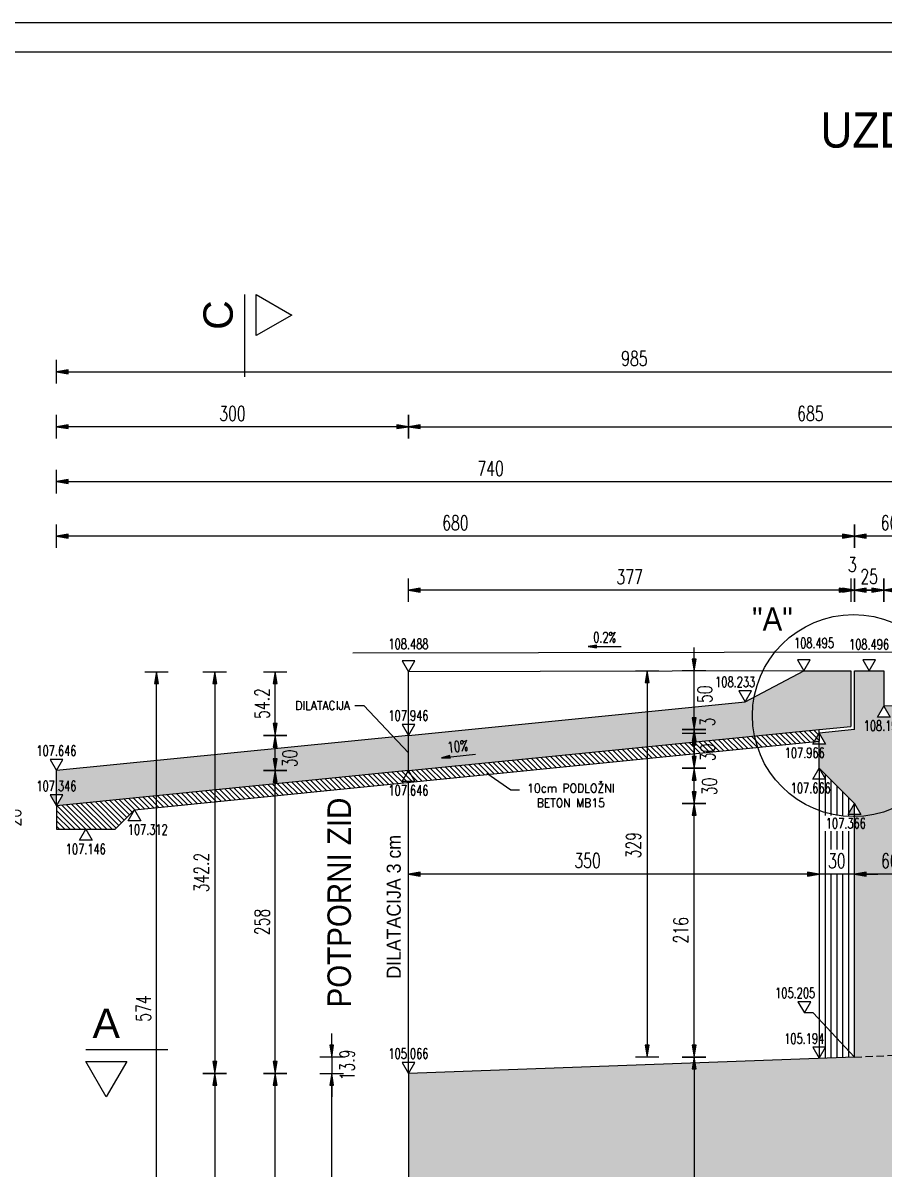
# Model space of a CAD drawing. Extents: x 4294 to 9958, y 64482 to 68154.
# Drawn here: x 6494 to 7228, y 67177 to 68154 of the extents above; entities that cross this region are included whole.
import ezdxf
from ezdxf.enums import TextEntityAlignment as Align

# ---------------------------------------------------------------- set-up
doc = ezdxf.new("R2010")
doc.units = 0
doc.header["$LTSCALE"] = 50
doc.header["$PDMODE"] = 34
doc.header["$PDSIZE"] = 5
doc.linetypes.add('HIDDEN', pattern=[9.525, 6.35, -3.175])
doc.linetypes.add('HIDDEN2', pattern=[0.1875, 0.125, -0.0625])
doc.layers.get('DEFPOINTS').update_dxf_attribs({"linetype": 'CONTINUOUS'})
for name, color, linetype in [('BETON', 7, 'CONTINUOUS'), ('BETON tan', 40, 'CONTINUOUS'), ('BETON TANKO', 40, 'CONTINUOUS'), ('KOTE', 4, 'CONTINUOUS'), ('NEVIDLJIVO', 9, 'HIDDEN2'), ('POM', 9, 'CONTINUOUS'), ('TANKO', 8, 'CONTINUOUS'), ('TEKST', 7, 'CONTINUOUS')]:
    doc.layers.add(name, color=color, linetype=linetype)
doc.styles.add('KOTE', font='romans.shx', dxfattribs={"width": 0.7})
doc.styles.add('NASLOV', font='ARIAL.TTF')
doc.styles.get("Standard").update_dxf_attribs({"font": 'romans.shx', "width": 0.9})
doc.dimstyles.new('M50', dxfattribs={"dimscale": 100, "dimtxt": 0.125, "dimasz": 0.1, "dimexe": 0.4, "dimexo": 2, "dimgap": 0.05, "dimtad": 1, "dimdec": 1, "dimrnd": 0.01, "dimdsep": 46, "dimtxsty": 'KOTE', "dimblk1": 'S', "dimblk2": 'S', "dimsah": 1, "dimcen": 0.4, "dimdle": 0.4, "dimse1": 1, "dimse2": 1, "dimclrd": 8, "dimclre": 251, "dimclrt": 4, "dimadec": 0, "dimazin": 0, "dimtfac": 1, "dimtdec": 1, "dimtmove": 2, "dimatfit": 3, "dimldrblk": 'S', "dimfxl": 0, "dimtvp": 1, "dimtolj": 1, "dimtzin": 4, "dimarcsym": 0})

# ---------------------------------------------------------------- blocks, each defined once
blk = doc.blocks.new('S')
at = {"layer": 'KOTE', "color": 9}
blk.add_line((0, 1), (0, -1), dxfattribs=at)
blk.add_lwpolyline([(-1, 0.167), (-1, -0.167), (0, 0)], close=True, dxfattribs=at)
at = {"layer": 'KOTE', "color": 9, "linetype": 'ByBlock'}
blk.add_solid([(-1, 0.167), (-1, -0.167), (0, 0)], dxfattribs=at)
blk = doc.blocks.new('*D427')
at = {"layer": 'DEFPOINTS', "color": 0}
for p in [(7227.55, 67670.53), (7227.55, 67601.83), (7262.55, 67571.9)]:
    blk.add_point(p, dxfattribs=at)
at = {"layer": 'POM', "color": 8, "lineweight": -2}
for p, q in [((7217.55, 67670.53), (7207.55, 67670.53)), ((7262.55, 67670.53), (7227.55, 67670.53)), ((7272.55, 67670.53), (7282.55, 67670.53))]:
    blk.add_line(p, q, dxfattribs=at)
at = {"layer": 'POM', "color": 8, "lineweight": -2, "xscale": 10, "yscale": 10, "zscale": 10}
blk.add_blockref('S', (7227.55, 67670.53), dxfattribs=at)
at = {"layer": 'POM', "color": 8, "lineweight": -2, "xscale": 10, "yscale": 10, "zscale": 10, "rotation": 180}
blk.add_blockref('S', (7262.55, 67670.53), dxfattribs=at)
at = {"layer": 'POM', "color": 4, "insert": (7248.38, 67681.52), "char_height": 12.5, "attachment_point": 5, "style": 'KOTE'}
blk.add_mtext('\\A1;35', dxfattribs=at)
blk = doc.blocks.new('*D428')
at = {"layer": 'DEFPOINTS', "color": 0}
for p in [(7202.55, 67670.53), (7202.55, 67601.78), (7227.55, 67601.83)]:
    blk.add_point(p, dxfattribs=at)
at = {"layer": 'POM', "color": 8, "lineweight": -2}
for p, q in [((7192.55, 67670.53), (7182.55, 67670.53)), ((7227.55, 67670.53), (7202.55, 67670.53)), ((7237.55, 67670.53), (7247.55, 67670.53))]:
    blk.add_line(p, q, dxfattribs=at)
at = {"layer": 'POM', "color": 8, "lineweight": -2, "xscale": 10, "yscale": 10, "zscale": 10}
blk.add_blockref('S', (7202.55, 67670.53), dxfattribs=at)
at = {"layer": 'POM', "color": 8, "lineweight": -2, "xscale": 10, "yscale": 10, "zscale": 10, "rotation": 180}
blk.add_blockref('S', (7227.55, 67670.53), dxfattribs=at)
at = {"layer": 'POM', "color": 4, "insert": (7215.15, 67682.26), "char_height": 12.5, "attachment_point": 5, "style": 'KOTE'}
blk.add_mtext('\\A1;25', dxfattribs=at)
blk = doc.blocks.new('*D429')
at = {"layer": 'DEFPOINTS', "color": 0}
for p in [(7199.55, 67670.53), (7199.55, 67601.78), (7202.55, 67601.78)]:
    blk.add_point(p, dxfattribs=at)
at = {"layer": 'POM', "color": 8, "lineweight": -2}
for p, q in [((7189.55, 67670.53), (7179.55, 67670.53)), ((7202.55, 67670.53), (7199.55, 67670.53)), ((7212.55, 67670.53), (7222.55, 67670.53))]:
    blk.add_line(p, q, dxfattribs=at)
at = {"layer": 'POM', "color": 8, "lineweight": -2, "xscale": 10, "yscale": 10, "zscale": 10}
blk.add_blockref('S', (7199.55, 67670.53), dxfattribs=at)
at = {"layer": 'POM', "color": 8, "lineweight": -2, "xscale": 10, "yscale": 10, "zscale": 10, "rotation": 180}
blk.add_blockref('S', (7202.55, 67670.53), dxfattribs=at)
at = {"layer": 'POM', "color": 4, "insert": (7200.77, 67692.29), "char_height": 12.5, "attachment_point": 5, "style": 'KOTE'}
blk.add_mtext('\\A1;3', dxfattribs=at)
blk = doc.blocks.new('*D430')
at = {"layer": 'DEFPOINTS', "color": 0}
for p in [(7202.55, 67716.6), (7202.55, 67601.78), (7262.55, 67571.9)]:
    blk.add_point(p, dxfattribs=at)
at = {"layer": 'POM', "color": 8, "lineweight": -2}
blk.add_line((7252.55, 67716.6), (7212.55, 67716.6), dxfattribs=at)
at = {"layer": 'POM', "color": 8, "lineweight": -2, "xscale": 10, "yscale": 10, "zscale": 10, "rotation": 180}
blk.add_blockref('S', (7202.55, 67716.6), dxfattribs=at)
at = {"layer": 'POM', "color": 8, "lineweight": -2, "xscale": 10, "yscale": 10, "zscale": 10}
blk.add_blockref('S', (7262.55, 67716.6), dxfattribs=at)
at = {"layer": 'POM', "color": 4, "insert": (7232.55, 67727.85), "char_height": 12.5, "attachment_point": 5, "style": 'KOTE'}
blk.add_mtext('\\A1;60', dxfattribs=at)
blk = doc.blocks.new('*D432')
at = {"layer": 'DEFPOINTS', "color": 0}
for p in [(6822.55, 67670.53), (6822.55, 67601.02), (7199.55, 67601.78)]:
    blk.add_point(p, dxfattribs=at)
at = {"layer": 'POM', "color": 8, "lineweight": -2}
blk.add_line((7189.55, 67670.53), (6832.55, 67670.53), dxfattribs=at)
at = {"layer": 'POM', "color": 8, "lineweight": -2, "xscale": 10, "yscale": 10, "zscale": 10, "rotation": 180}
blk.add_blockref('S', (6822.55, 67670.53), dxfattribs=at)
at = {"layer": 'POM', "color": 8, "lineweight": -2, "xscale": 10, "yscale": 10, "zscale": 10}
blk.add_blockref('S', (7199.55, 67670.53), dxfattribs=at)
at = {"layer": 'POM', "color": 4, "insert": (7011.05, 67681.78), "char_height": 12.5, "attachment_point": 5, "style": 'KOTE'}
blk.add_mtext('\\A1;377', dxfattribs=at)
blk = doc.blocks.new('*D433')
at = {"layer": 'DEFPOINTS', "color": 0}
for p in [(6522.55, 67716.6), (7202.55, 67601.78), (6522.55, 67516.8)]:
    blk.add_point(p, dxfattribs=at)
at = {"layer": 'POM', "color": 8, "lineweight": -2}
blk.add_line((7192.55, 67716.6), (6532.55, 67716.6), dxfattribs=at)
at = {"layer": 'POM', "color": 8, "lineweight": -2, "xscale": 10, "yscale": 10, "zscale": 10, "rotation": 180}
blk.add_blockref('S', (6522.55, 67716.6), dxfattribs=at)
at = {"layer": 'POM', "color": 8, "lineweight": -2, "xscale": 10, "yscale": 10, "zscale": 10}
blk.add_blockref('S', (7202.55, 67716.6), dxfattribs=at)
at = {"layer": 'POM', "color": 4, "insert": (6862.55, 67727.85), "char_height": 12.5, "attachment_point": 5, "style": 'KOTE'}
blk.add_mtext('\\A1;680', dxfattribs=at)
blk = doc.blocks.new('*D434')
at = {"layer": 'DEFPOINTS', "color": 0}
for p in [(6757.12, 67258.84), (6822.55, 67258.84), (6872.55, 67037.07)]:
    blk.add_point(p, dxfattribs=at)
at = {"layer": 'POM', "color": 8, "lineweight": -2}
blk.add_line((6757.12, 67047.07), (6757.12, 67248.84), dxfattribs=at)
at = {"layer": 'POM', "color": 8, "lineweight": -2, "xscale": 10, "yscale": 10, "zscale": 10}
for p, rotation in [((6757.12, 67258.84), 90), ((6757.12, 67037.07), 270)]:
    blk.add_blockref('S', p, dxfattribs=dict(at, rotation=rotation))
at = {"layer": 'POM', "color": 4, "insert": (6745.87, 67147.96), "char_height": 12.5, "attachment_point": 5, "rotation": 90, "style": 'KOTE'}
blk.add_mtext('\\A1;221.8', dxfattribs=at)
blk = doc.blocks.new('*D435')
at = {"layer": 'DEFPOINTS', "color": 0}
for p in [(7202.55, 67272.74), (6757.12, 67258.84), (6822.55, 67258.84)]:
    blk.add_point(p, dxfattribs=at)
at = {"layer": 'POM', "color": 8, "lineweight": -2}
for p, q in [((6757.12, 67282.74), (6757.12, 67292.74)), ((6757.12, 67272.74), (6757.12, 67258.84)), ((6757.12, 67248.84), (6757.12, 67238.84))]:
    blk.add_line(p, q, dxfattribs=at)
at = {"layer": 'POM', "color": 8, "lineweight": -2, "xscale": 10, "yscale": 10, "zscale": 10}
for p, rotation in [((6757.12, 67272.74), 270), ((6757.12, 67258.84), 90)]:
    blk.add_blockref('S', p, dxfattribs=dict(at, rotation=rotation))
at = {"layer": 'POM', "color": 4, "insert": (6770.24, 67266.03), "char_height": 12.5, "attachment_point": 5, "rotation": 90, "style": 'KOTE'}
blk.add_mtext('\\A1;13.9', dxfattribs=at)
blk = doc.blocks.new('*D436')
at = {"layer": 'DEFPOINTS', "color": 0}
for p in [(7172.55, 67518.78), (6822.55, 67444.83), (6822.55, 67428.56)]:
    blk.add_point(p, dxfattribs=at)
at = {"layer": 'POM', "color": 8, "lineweight": -2}
blk.add_line((7162.55, 67428.56), (6832.55, 67428.56), dxfattribs=at)
at = {"layer": 'POM', "color": 8, "lineweight": -2, "xscale": 10, "yscale": 10, "zscale": 10, "rotation": 180}
blk.add_blockref('S', (6822.55, 67428.56), dxfattribs=at)
at = {"layer": 'POM', "color": 8, "lineweight": -2, "xscale": 10, "yscale": 10, "zscale": 10}
blk.add_blockref('S', (7172.55, 67428.56), dxfattribs=at)
at = {"layer": 'POM', "color": 4, "insert": (6975.18, 67440.07), "char_height": 12.5, "attachment_point": 5, "style": 'KOTE'}
blk.add_mtext('\\A1;350', dxfattribs=at)
blk = doc.blocks.new('*D437')
at = {"layer": 'DEFPOINTS', "color": 0}
for p in [(7065.92, 67488.78), (7202.55, 67488.78), (7202.55, 67272.74)]:
    blk.add_point(p, dxfattribs=at)
at = {"layer": 'POM', "color": 8, "lineweight": -2}
blk.add_line((7065.92, 67282.74), (7065.92, 67478.78), dxfattribs=at)
at = {"layer": 'POM', "color": 8, "lineweight": -2, "xscale": 10, "yscale": 10, "zscale": 10}
for p, rotation in [((7065.92, 67488.78), 90), ((7065.92, 67272.74), 270)]:
    blk.add_blockref('S', p, dxfattribs=dict(at, rotation=rotation))
at = {"layer": 'POM', "color": 4, "insert": (7054.67, 67380.76), "char_height": 12.5, "attachment_point": 5, "rotation": 90, "style": 'KOTE'}
blk.add_mtext('\\A1;216', dxfattribs=at)
blk = doc.blocks.new('*D438')
at = {"layer": 'DEFPOINTS', "color": 0}
for p in [(7202.55, 67601.78), (7026, 67272.74), (7202.55, 67272.74)]:
    blk.add_point(p, dxfattribs=at)
at = {"layer": 'POM', "color": 8, "lineweight": -2}
blk.add_line((7026, 67591.78), (7026, 67282.74), dxfattribs=at)
at = {"layer": 'POM', "color": 8, "lineweight": -2, "xscale": 10, "yscale": 10, "zscale": 10}
for p, rotation in [((7026, 67601.78), 90), ((7026, 67272.74), 270)]:
    blk.add_blockref('S', p, dxfattribs=dict(at, rotation=rotation))
at = {"layer": 'POM', "color": 4, "insert": (7014.2, 67453.19), "char_height": 12.5, "attachment_point": 5, "rotation": 90, "style": 'KOTE'}
blk.add_mtext('\\A1;329', dxfattribs=at)
blk = doc.blocks.new('*D439')
at = {"layer": 'DEFPOINTS', "color": 0}
for p in [(7202.55, 67451.09), (7202.55, 67428.56), (7262.55, 67428.56)]:
    blk.add_point(p, dxfattribs=at)
at = {"layer": 'POM', "color": 8, "lineweight": -2}
blk.add_line((7252.55, 67428.56), (7212.55, 67428.56), dxfattribs=at)
at = {"layer": 'POM', "color": 8, "lineweight": -2, "xscale": 10, "yscale": 10, "zscale": 10, "rotation": 180}
blk.add_blockref('S', (7202.55, 67428.56), dxfattribs=at)
at = {"layer": 'POM', "color": 8, "lineweight": -2, "xscale": 10, "yscale": 10, "zscale": 10}
blk.add_blockref('S', (7262.55, 67428.56), dxfattribs=at)
at = {"layer": 'POM', "color": 4, "insert": (7232.79, 67439.83), "char_height": 12.5, "attachment_point": 5, "style": 'KOTE'}
blk.add_mtext('\\A1;60', dxfattribs=at)
blk = doc.blocks.new('*D440')
at = {"layer": 'DEFPOINTS', "color": 0}
for p in [(7172.55, 67518.78), (7202.55, 67451.09), (7172.55, 67428.56)]:
    blk.add_point(p, dxfattribs=at)
at = {"layer": 'POM', "color": 8, "lineweight": -2}
for p, q in [((7162.55, 67428.56), (7152.55, 67428.56)), ((7202.55, 67428.56), (7172.55, 67428.56)), ((7212.55, 67428.56), (7222.55, 67428.56))]:
    blk.add_line(p, q, dxfattribs=at)
at = {"layer": 'POM', "color": 8, "lineweight": -2, "xscale": 10, "yscale": 10, "zscale": 10}
blk.add_blockref('S', (7172.55, 67428.56), dxfattribs=at)
at = {"layer": 'POM', "color": 8, "lineweight": -2, "xscale": 10, "yscale": 10, "zscale": 10, "rotation": 180}
blk.add_blockref('S', (7202.55, 67428.56), dxfattribs=at)
at = {"layer": 'POM', "color": 4, "insert": (7187.55, 67439.81), "char_height": 12.5, "attachment_point": 5, "style": 'KOTE'}
blk.add_mtext('\\A1;30', dxfattribs=at)
blk = doc.blocks.new('*D441')
at = {"layer": 'DEFPOINTS', "color": 0}
for p in [(7065.92, 67518.78), (7172.55, 67518.78), (7202.55, 67488.78)]:
    blk.add_point(p, dxfattribs=at)
at = {"layer": 'POM', "color": 8, "lineweight": -2}
blk.add_line((7065.92, 67498.78), (7065.92, 67508.78), dxfattribs=at)
at = {"layer": 'POM', "color": 8, "lineweight": -2, "xscale": 10, "yscale": 10, "zscale": 10}
for p, rotation in [((7065.92, 67518.78), 90), ((7065.92, 67488.78), 270)]:
    blk.add_blockref('S', p, dxfattribs=dict(at, rotation=rotation))
at = {"layer": 'POM', "color": 4, "insert": (7078.99, 67503.32), "char_height": 12.5, "attachment_point": 5, "rotation": 90, "style": 'KOTE'}
blk.add_mtext('\\A1;30', dxfattribs=at)
blk = doc.blocks.new('*D442')
at = {"layer": 'DEFPOINTS', "color": 0}
for p in [(7065.92, 67551.78), (7172.55, 67548.78), (7202.55, 67551.78)]:
    blk.add_point(p, dxfattribs=at)
at = {"layer": 'POM', "color": 8, "lineweight": -2}
for p, q in [((7065.92, 67561.78), (7065.92, 67571.78)), ((7065.92, 67548.78), (7065.92, 67551.78)), ((7065.92, 67538.78), (7065.92, 67528.78))]:
    blk.add_line(p, q, dxfattribs=at)
at = {"layer": 'POM', "color": 8, "lineweight": -2, "xscale": 10, "yscale": 10, "zscale": 10}
for p, rotation in [((7065.92, 67551.78), 270), ((7065.92, 67548.78), 90)]:
    blk.add_blockref('S', p, dxfattribs=dict(at, rotation=rotation))
at = {"layer": 'POM', "color": 4, "insert": (7077.35, 67558.22), "char_height": 12.5, "attachment_point": 5, "rotation": 90, "style": 'KOTE'}
blk.add_mtext('\\A1;3', dxfattribs=at)
blk = doc.blocks.new('*D443')
at = {"layer": 'DEFPOINTS', "color": 0}
for p in [(7065.92, 67601.78), (7202.55, 67601.78), (7202.55, 67551.78)]:
    blk.add_point(p, dxfattribs=at)
at = {"layer": 'POM', "color": 8, "lineweight": -2}
for p, q in [((7065.92, 67611.78), (7065.92, 67621.78)), ((7065.92, 67551.78), (7065.92, 67601.78)), ((7065.92, 67541.78), (7065.92, 67531.78))]:
    blk.add_line(p, q, dxfattribs=at)
at = {"layer": 'POM', "color": 8, "lineweight": -2, "xscale": 10, "yscale": 10, "zscale": 10}
for p, rotation in [((7065.92, 67601.78), 270), ((7065.92, 67551.78), 90)]:
    blk.add_blockref('S', p, dxfattribs=dict(at, rotation=rotation))
at = {"layer": 'POM', "color": 4, "insert": (7075.11, 67581.89), "char_height": 12.5, "attachment_point": 5, "rotation": 90, "style": 'KOTE'}
blk.add_mtext('\\A1;50', dxfattribs=at)
blk = doc.blocks.new('*D633')
at = {"layer": 'DEFPOINTS', "color": 0}
for p in [(7065.92, 67548.78), (7172.55, 67548.78), (7172.55, 67518.78)]:
    blk.add_point(p, dxfattribs=at)
at = {"layer": 'POM', "color": 8, "lineweight": -2}
blk.add_line((7065.92, 67528.78), (7065.92, 67538.78), dxfattribs=at)
at = {"layer": 'POM', "color": 8, "lineweight": -2, "xscale": 10, "yscale": 10, "zscale": 10}
for p, rotation in [((7065.92, 67548.78), 90), ((7065.92, 67518.78), 270)]:
    blk.add_blockref('S', p, dxfattribs=dict(at, rotation=rotation))
at = {"layer": 'POM', "color": 4, "insert": (7077.52, 67532.24), "char_height": 12.5, "attachment_point": 5, "rotation": 90, "style": 'KOTE'}
blk.add_mtext('\\A1;30', dxfattribs=at)
blk = doc.blocks.new('*D444')
at = {"layer": 'DEFPOINTS', "color": 0}
for p in [(6708.99, 67258.84), (6822.55, 67258.84), (6822.55, 67027.07)]:
    blk.add_point(p, dxfattribs=at)
at = {"layer": 'POM', "color": 8, "lineweight": -2}
blk.add_line((6708.99, 67037.07), (6708.99, 67248.84), dxfattribs=at)
at = {"layer": 'POM', "color": 8, "lineweight": -2, "xscale": 10, "yscale": 10, "zscale": 10}
for p, rotation in [((6708.99, 67258.84), 90), ((6708.99, 67027.07), 270)]:
    blk.add_blockref('S', p, dxfattribs=dict(at, rotation=rotation))
at = {"layer": 'POM', "color": 4, "insert": (6697.74, 67142.96), "char_height": 12.5, "attachment_point": 5, "rotation": 90, "style": 'KOTE'}
blk.add_mtext('\\A1;231.8', dxfattribs=at)
blk = doc.blocks.new('*D445')
at = {"layer": 'DEFPOINTS', "color": 0}
for p in [(6708.99, 67516.8), (6822.55, 67516.8), (6822.55, 67258.84)]:
    blk.add_point(p, dxfattribs=at)
at = {"layer": 'POM', "color": 8, "lineweight": -2}
blk.add_line((6708.99, 67268.84), (6708.99, 67506.8), dxfattribs=at)
at = {"layer": 'POM', "color": 8, "lineweight": -2, "xscale": 10, "yscale": 10, "zscale": 10}
for p, rotation in [((6708.99, 67516.8), 90), ((6708.99, 67258.84), 270)]:
    blk.add_blockref('S', p, dxfattribs=dict(at, rotation=rotation))
at = {"layer": 'POM', "color": 4, "insert": (6697.74, 67387.82), "char_height": 12.5, "attachment_point": 5, "rotation": 90, "style": 'KOTE'}
blk.add_mtext('\\A1;258', dxfattribs=at)
blk = doc.blocks.new('*D446')
at = {"layer": 'DEFPOINTS', "color": 0}
for p in [(6708.99, 67546.8), (6822.55, 67546.8), (6822.55, 67516.8)]:
    blk.add_point(p, dxfattribs=at)
at = {"layer": 'POM', "color": 8, "lineweight": -2}
blk.add_line((6708.99, 67526.8), (6708.99, 67536.8), dxfattribs=at)
at = {"layer": 'POM', "color": 8, "lineweight": -2, "xscale": 10, "yscale": 10, "zscale": 10}
for p, rotation in [((6708.99, 67546.8), 90), ((6708.99, 67516.8), 270)]:
    blk.add_blockref('S', p, dxfattribs=dict(at, rotation=rotation))
at = {"layer": 'POM', "color": 4, "insert": (6721.35, 67527.18), "char_height": 12.5, "attachment_point": 5, "rotation": 90, "style": 'KOTE'}
blk.add_mtext('\\A1;30', dxfattribs=at)
blk = doc.blocks.new('*D447')
at = {"layer": 'DEFPOINTS', "color": 0}
for p in [(6708.99, 67601.02), (6822.55, 67601.02), (6822.55, 67546.8)]:
    blk.add_point(p, dxfattribs=at)
at = {"layer": 'POM', "color": 8, "lineweight": -2}
blk.add_line((6708.99, 67556.8), (6708.99, 67591.02), dxfattribs=at)
at = {"layer": 'POM', "color": 8, "lineweight": -2, "xscale": 10, "yscale": 10, "zscale": 10}
for p, rotation in [((6708.99, 67601.02), 90), ((6708.99, 67546.8), 270)]:
    blk.add_blockref('S', p, dxfattribs=dict(at, rotation=rotation))
at = {"layer": 'POM', "color": 4, "insert": (6697.74, 67573.91), "char_height": 12.5, "attachment_point": 5, "rotation": 90, "style": 'KOTE'}
blk.add_mtext('\\A1;54.2', dxfattribs=at)
blk = doc.blocks.new('*D449')
at = {"layer": 'DEFPOINTS', "color": 0}
for p in [(6822.55, 67601.02), (6657.45, 67258.84), (6822.55, 67258.84)]:
    blk.add_point(p, dxfattribs=at)
at = {"layer": 'POM', "color": 8, "lineweight": -2}
blk.add_line((6657.45, 67591.02), (6657.45, 67268.84), dxfattribs=at)
at = {"layer": 'POM', "color": 8, "lineweight": -2, "xscale": 10, "yscale": 10, "zscale": 10}
for p, rotation in [((6657.45, 67601.02), 90), ((6657.45, 67258.84), 270)]:
    blk.add_blockref('S', p, dxfattribs=dict(at, rotation=rotation))
at = {"layer": 'POM', "color": 4, "insert": (6646.2, 67429.93), "char_height": 12.5, "attachment_point": 5, "rotation": 90, "style": 'KOTE'}
blk.add_mtext('\\A1;342.2', dxfattribs=at)
blk = doc.blocks.new('*D450')
at = {"layer": 'DEFPOINTS', "color": 0}
for p in [(6822.55, 67258.84), (6657.45, 67027.07), (6822.55, 67027.07)]:
    blk.add_point(p, dxfattribs=at)
at = {"layer": 'POM', "color": 8, "lineweight": -2}
blk.add_line((6657.45, 67248.84), (6657.45, 67037.07), dxfattribs=at)
at = {"layer": 'POM', "color": 8, "lineweight": -2, "xscale": 10, "yscale": 10, "zscale": 10}
for p, rotation in [((6657.45, 67258.84), 90), ((6657.45, 67027.07), 270)]:
    blk.add_blockref('S', p, dxfattribs=dict(at, rotation=rotation))
at = {"layer": 'POM', "color": 4, "insert": (6646.2, 67142.96), "char_height": 12.5, "attachment_point": 5, "rotation": 90, "style": 'KOTE'}
blk.add_mtext('\\A1;231.8', dxfattribs=at)
blk = doc.blocks.new('*D451')
at = {"layer": 'DEFPOINTS', "color": 0}
for p in [(6607.9, 67601.02), (6822.55, 67601.02), (6822.55, 67027.07)]:
    blk.add_point(p, dxfattribs=at)
at = {"layer": 'POM', "color": 8, "lineweight": -2}
blk.add_line((6607.9, 67037.07), (6607.9, 67591.02), dxfattribs=at)
at = {"layer": 'POM', "color": 8, "lineweight": -2, "xscale": 10, "yscale": 10, "zscale": 10}
for p, rotation in [((6607.9, 67601.02), 90), ((6607.9, 67027.07), 270)]:
    blk.add_blockref('S', p, dxfattribs=dict(at, rotation=rotation))
at = {"layer": 'POM', "color": 4, "insert": (6596.65, 67314.05), "char_height": 12.5, "attachment_point": 5, "rotation": 90, "style": 'KOTE'}
blk.add_mtext('\\A1;574', dxfattribs=at)
blk = doc.blocks.new('*D455')
at = {"layer": 'DEFPOINTS', "color": 0}
for p in [(7202.55, 67272.74), (7065.92, 67027.07), (7190.53, 67027.07)]:
    blk.add_point(p, dxfattribs=at)
at = {"layer": 'POM', "color": 8, "lineweight": -2}
blk.add_line((7065.92, 67262.74), (7065.92, 67037.07), dxfattribs=at)
at = {"layer": 'POM', "color": 8, "lineweight": -2, "xscale": 10, "yscale": 10, "zscale": 10}
for p, rotation in [((7065.92, 67272.74), 90), ((7065.92, 67027.07), 270)]:
    blk.add_blockref('S', p, dxfattribs=dict(at, rotation=rotation))
at = {"layer": 'POM', "color": 4, "insert": (7054.67, 67149.91), "char_height": 12.5, "attachment_point": 5, "rotation": 90, "style": 'KOTE'}
blk.add_mtext('\\A1;245.7', dxfattribs=at)
blk = doc.blocks.new('STR')
at = {"layer": 'KOTE', "color": 9}
blk.add_lwpolyline([(-1, 0.17), (-1, -0.17), (0, 0)], close=True, dxfattribs=at)
at = {"layer": 'KOTE', "color": 9, "linetype": 'ByBlock'}
blk.add_solid([(-1, 0.17), (-1, -0.17), (0, 0)], dxfattribs=at)
blk = doc.blocks.new('*D519')
at = {"layer": 'DEFPOINTS', "color": 0}
for p in [(7262.55, 67763.01), (7262.55, 67571.9), (6522.55, 67516.8)]:
    blk.add_point(p, dxfattribs=at)
at = {"layer": 'POM', "color": 8, "lineweight": -2}
blk.add_line((6532.55, 67763.01), (7252.55, 67763.01), dxfattribs=at)
at = {"layer": 'POM', "color": 8, "lineweight": -2, "xscale": 10, "yscale": 10, "zscale": 10, "rotation": 180}
blk.add_blockref('S', (6522.55, 67763.01), dxfattribs=at)
at = {"layer": 'POM', "color": 8, "lineweight": -2, "xscale": 10, "yscale": 10, "zscale": 10}
blk.add_blockref('S', (7262.55, 67763.01), dxfattribs=at)
at = {"layer": 'POM', "color": 4, "insert": (6892.55, 67774.26), "char_height": 12.5, "attachment_point": 5, "style": 'KOTE'}
blk.add_mtext('\\A1;740', dxfattribs=at)
blk = doc.blocks.new('*D521')
at = {"layer": 'DEFPOINTS', "color": 0}
for p in [(7507.55, 67809.83), (6822.55, 67601.02), (7507.55, 67572.39)]:
    blk.add_point(p, dxfattribs=at)
at = {"layer": 'POM', "color": 8, "lineweight": -2}
blk.add_line((6832.55, 67809.83), (7497.55, 67809.83), dxfattribs=at)
at = {"layer": 'POM', "color": 8, "lineweight": -2, "xscale": 10, "yscale": 10, "zscale": 10, "rotation": 180}
blk.add_blockref('S', (6822.55, 67809.83), dxfattribs=at)
at = {"layer": 'POM', "color": 8, "lineweight": -2, "xscale": 10, "yscale": 10, "zscale": 10}
blk.add_blockref('S', (7507.55, 67809.83), dxfattribs=at)
at = {"layer": 'POM', "color": 4, "insert": (7165.05, 67821.08), "char_height": 12.5, "attachment_point": 5, "style": 'KOTE'}
blk.add_mtext('\\A1;685', dxfattribs=at)
blk = doc.blocks.new('*D581')
at = {"layer": 'BETON tan', "color": 8, "lineweight": -2}
blk.add_line((6812.55, 67809.83), (6532.55, 67809.83), dxfattribs=at)
at = {"layer": 'DEFPOINTS', "color": 0}
for p in [(6522.55, 67809.83), (6822.55, 67601.02), (6522.55, 67516.8)]:
    blk.add_point(p, dxfattribs=at)
at = {"layer": 'BETON tan', "color": 8, "lineweight": -2, "xscale": 10, "yscale": 10, "zscale": 10, "rotation": 180}
blk.add_blockref('S', (6522.55, 67809.83), dxfattribs=at)
at = {"layer": 'BETON tan', "color": 8, "lineweight": -2, "xscale": 10, "yscale": 10, "zscale": 10}
blk.add_blockref('S', (6822.55, 67809.83), dxfattribs=at)
at = {"layer": 'BETON tan', "color": 4, "insert": (6672.55, 67821.08), "char_height": 12.5, "attachment_point": 5, "style": 'KOTE'}
blk.add_mtext('\\A1;300', dxfattribs=at)
blk = doc.blocks.new('*D582')
at = {"layer": 'DEFPOINTS', "color": 0}
for p in [(7507.55, 67856.64), (7507.55, 67572.39), (6522.55, 67516.8)]:
    blk.add_point(p, dxfattribs=at)
at = {"layer": 'POM', "color": 8, "lineweight": -2}
blk.add_line((6532.55, 67856.64), (7497.55, 67856.64), dxfattribs=at)
at = {"layer": 'POM', "color": 8, "lineweight": -2, "xscale": 10, "yscale": 10, "zscale": 10, "rotation": 180}
blk.add_blockref('S', (6522.55, 67856.64), dxfattribs=at)
at = {"layer": 'POM', "color": 8, "lineweight": -2, "xscale": 10, "yscale": 10, "zscale": 10}
blk.add_blockref('S', (7507.55, 67856.64), dxfattribs=at)
at = {"layer": 'POM', "color": 4, "insert": (7015.05, 67867.89), "char_height": 12.5, "attachment_point": 5, "style": 'KOTE'}
blk.add_mtext('\\A1;985', dxfattribs=at)
blk = doc.blocks.new('*D583')
at = {"layer": 'BETON tan', "color": 8, "lineweight": -2}
for p, q in [((6474.91, 67526.8), (6474.91, 67536.8)), ((6474.91, 67516.8), (6474.91, 67486.8)), ((6474.91, 67476.8), (6474.91, 67466.8))]:
    blk.add_line(p, q, dxfattribs=at)
at = {"layer": 'DEFPOINTS', "color": 0}
for p in [(6522.55, 67516.8), (6474.91, 67486.8), (6522.55, 67486.8)]:
    blk.add_point(p, dxfattribs=at)
at = {"layer": 'BETON tan', "color": 8, "lineweight": -2, "xscale": 10, "yscale": 10, "zscale": 10}
for p, rotation in [((6474.91, 67516.8), 270), ((6474.91, 67486.8), 90)]:
    blk.add_blockref('S', p, dxfattribs=dict(at, rotation=rotation))
at = {"layer": 'BETON tan', "color": 4, "insert": (6463.66, 67501.8), "char_height": 12.5, "attachment_point": 5, "rotation": 90, "style": 'KOTE'}
blk.add_mtext('\\A1;30', dxfattribs=at)
blk = doc.blocks.new('*D584')
at = {"layer": 'BETON tan', "color": 8, "lineweight": -2}
for p, q in [((6474.91, 67496.8), (6474.91, 67506.8)), ((6474.91, 67486.8), (6474.91, 67466.8)), ((6474.91, 67456.8), (6474.91, 67446.8))]:
    blk.add_line(p, q, dxfattribs=at)
at = {"layer": 'DEFPOINTS', "color": 0}
for p in [(6522.55, 67486.8), (6474.91, 67466.8), (6522.55, 67466.8)]:
    blk.add_point(p, dxfattribs=at)
at = {"layer": 'BETON tan', "color": 8, "lineweight": -2, "xscale": 10, "yscale": 10, "zscale": 10}
for p, rotation in [((6474.91, 67486.8), 270), ((6474.91, 67466.8), 90)]:
    blk.add_blockref('S', p, dxfattribs=dict(at, rotation=rotation))
at = {"layer": 'BETON tan', "color": 4, "insert": (6486.23, 67476.8), "char_height": 12.5, "attachment_point": 5, "rotation": 90, "style": 'KOTE'}
blk.add_mtext('\\A1;20', dxfattribs=at)
blk = doc.blocks.new('GKOT')
at = {"layer": 'TANKO'}
blk.add_lwpolyline([(0, 0), (0.155, 0.268), (-0.155, 0.268)], close=True, dxfattribs=at)
at = {"layer": 'KOTE', "style": 'KOTE', "width": 0.7}
blk.add_attdef('KOTA', text='', height=0.25, dxfattribs=at).set_placement((0, 0.482), align=Align.MIDDLE)

msp = doc.modelspace()

# ---------------------------------------------------------------- hatches: boundary and pattern name
at = {"layer": 'BETON tan'}
h = msp.add_hatch(dxfattribs=at)
h.set_pattern_fill('DOTS', color=256, style=0)
h.paths.add_polyline_path([(6822.55, 67546.8), (7109.55, 67575.5), (7159.55, 67601.7), (7199.55, 67601.78), (7199.55, 67554.5), (7172.55, 67551.8), (6822.55, 67516.8)])
h.paths.add_polyline_path([(7067.98, 67552.18), (7067.98, 67564.26), (7086.73, 67564.26), (7086.73, 67552.18)], flags=24)
h.paths.add_polyline_path([(6854.55, 67529.57), (6875.74, 67531.69), (6874.37, 67545.31), (6853.19, 67543.19)], flags=24)
h = msp.add_hatch(dxfattribs=at)
h.set_pattern_fill('DOTS', color=256, style=0)
edge = h.paths.add_edge_path(flags=16)
edge.add_line((7227.55, 67571.83), (7232.97, 67562.46))
edge.add_line((7232.97, 67562.46), (7222.14, 67562.46))
h.paths.add_polyline_path([(7207.72, 67548.4), (7247.39, 67548.4), (7247.39, 67561.53), (7207.72, 67561.53)], flags=24)
edge = h.paths.add_edge_path()
edge.add_line((7172.55, 67548.78), (7177.97, 67539.41))
edge.add_line((7177.97, 67539.41), (7167.14, 67539.41))
h.paths.add_polyline_path([(7140.41, 67525.35), (7180.08, 67525.35), (7180.08, 67538.48), (7140.41, 67538.48)], flags=9)
edge = h.paths.add_edge_path(flags=16)
edge.add_line((7202.55, 67488.78), (7207.97, 67479.41))
edge.add_line((7207.97, 67479.41), (7197.14, 67479.41))
h.paths.add_polyline_path([(7175.46, 67465.35), (7215.12, 67465.35), (7215.12, 67478.48), (7175.46, 67478.48)], flags=25)
edge = h.paths.add_edge_path()
edge.add_line((7262.55, 67275.37), (7267.97, 67284.75))
edge.add_line((7267.97, 67284.75), (7257.14, 67284.75))
h.paths.add_polyline_path([(7223.8, 67285.68), (7263.47, 67285.68), (7263.47, 67298.8), (7223.8, 67298.8)], flags=9)
h.paths.add_polyline_path([(7202.55, 67551.78), (7202.55, 67601.78), (7227.55, 67601.83), (7227.55, 67571.83), (7262.55, 67571.9), (7262.55, 67275.37), (7202.55, 67272.74), (7202.55, 67488.78), (7172.55, 67518.78), (7172.55, 67541.75), (7172.55, 67548.78)])
h.paths.add_polyline_path([(7222.79, 67449.21), (7242.79, 67449.21), (7242.79, 67430.46), (7222.79, 67430.46)], flags=24)
h = msp.add_hatch(dxfattribs=at)
h.set_pattern_fill('DOTS', color=256, style=0)
edge = h.paths.add_edge_path()
edge.add_line((6522.55, 67486.8), (6527.97, 67496.17))
edge.add_line((6527.97, 67496.17), (6517.14, 67496.17))
h.paths.add_polyline_path([(6502.72, 67497.1), (6542.39, 67497.1), (6542.39, 67510.23), (6502.72, 67510.23)], flags=9)
h.paths.add_polyline_path([(6822.55, 67546.8), (6522.55, 67516.8), (6522.55, 67486.8), (6822.55, 67516.8)])
h.paths.add_polyline_path([(6711.98, 67516.98), (6711.98, 67537.39), (6730.73, 67537.39), (6730.73, 67516.98)], flags=24)
h = msp.add_hatch(dxfattribs=at)
h.set_pattern_fill('DOTS', color=256, style=0)
h.paths.add_polyline_path([(7123.83, 67269.86), (7124.58, 67027.07), (7304.19, 67027.07), (7262.55, 67275.37)])
edge = h.paths.add_edge_path(flags=16)
edge.add_line((7147.03, 67027.07), (7152.44, 67036.45))
edge.add_line((7152.44, 67036.45), (7141.62, 67036.45))
h.paths.add_polyline_path([(7127.34, 67037.38), (7166.72, 67037.38), (7166.72, 67050.5), (7127.34, 67050.5)], flags=24)
edge = h.paths.add_edge_path(flags=17)
edge.add_line((7267.62, 67270.31), (7273.04, 67260.93))
edge.add_line((7273.04, 67260.93), (7262.21, 67260.93))
h.paths.add_polyline_path([(7233.73, 67246.88), (7273.39, 67246.88), (7273.39, 67260.01), (7233.73, 67260.01)], flags=24)
h.paths.add_polyline_path([(7159.03, 67181.92), (7278.44, 67181.92), (7278.44, 67136.27), (7159.03, 67136.27)], flags=24)
h = msp.add_hatch(dxfattribs=at)
h.set_pattern_fill('DOTS', color=256, style=0)
h.paths.add_polyline_path([(6976.41, 67027.07), (6822.55, 67027.07), (6822.55, 67258.84), (6996.63, 67265.21)])
edge = h.paths.add_edge_path(flags=16)
edge.add_line((6947.55, 67037.07), (6952.97, 67046.45))
edge.add_line((6952.97, 67046.45), (6942.14, 67046.45))
h.paths.add_polyline_path([(6927.87, 67047.38), (6967.24, 67047.38), (6967.24, 67060.5), (6927.87, 67060.5)], flags=24)
h = msp.add_hatch(dxfattribs=at)
h.set_pattern_fill('DOTS', color=256, style=0)
h.paths.add_polyline_path([(6976.41, 67027.07), (7124.58, 67027.07), (7123.83, 67269.86), (6996.63, 67265.21)])
h.paths.add_polyline_path([(7045.3, 67129.28), (7045.3, 67170.53), (7064.05, 67170.53), (7064.05, 67129.28)], flags=24)
at = {"layer": 'POM'}
h = msp.add_hatch(dxfattribs=at)
h.set_pattern_fill('ANSI31', color=256, style=0)
h.set_pattern_definition([(135, (14290.1878, 10), (2.24506403, 2.24506403), [])])
h.paths.add_polyline_path([(7172.55, 67548.78), (7172.55, 67551.8), (6822.55, 67516.8), (6522.55, 67486.8), (6522.55, 67466.8), (6572.55, 67466.8), (6589.16, 67483.41), (7172.55, 67541.75)])
h.paths.add_polyline_path([(7068.14, 67522.03), (7068.14, 67542.45), (7086.89, 67542.45), (7086.89, 67522.03)], flags=25)

# ---------------------------------------------------------------- linework, layer by layer
at = {"layer": 'BETON'}
for p, q in [((7202.55, 67601.78), (7227.55, 67601.83)), ((7202.55, 67551.78), (7202.55, 67601.78)), ((7227.55, 67601.83), (7227.55, 67571.83)), ((7262.55, 67571.9), (7227.55, 67571.83)), ((7202.55, 67551.78), (7172.55, 67548.78)), ((7172.55, 67548.78), (7172.55, 67541.75)), ((7172.55, 67518.78), (7172.55, 67541.75)), ((7202.55, 67488.78), (7172.55, 67518.78)), ((7202.55, 67272.74), (7202.55, 67488.78)), ((7202.55, 67272.74), (6822.55, 67258.84)), ((6822.55, 67258.84), (6822.55, 67027.07))]:
    msp.add_line(p, q, dxfattribs=at)
for points in [[(4294.49, 64481.61), (9957.6, 64481.61), (9957.6, 68153.83), (4294.49, 68153.83)], [(4419.49, 64506.61), (9932.6, 64506.61), (9932.6, 68128.83), (4419.49, 68128.83)]]:
    msp.add_lwpolyline(points, close=True, dxfattribs=at)
at = {"layer": 'BETON tan'}
for p, q in [((6822.55, 67546.8), (6822.55, 67601.02)), ((7109.55, 67575.5), (7159.55, 67601.7)), ((6822.55, 67546.8), (6522.55, 67516.8)), ((6522.55, 67486.8), (6522.55, 67516.8)), ((6822.55, 67516.8), (6522.55, 67486.8)), ((6822.55, 67258.84), (6822.55, 67506.75))]:
    msp.add_line(p, q, dxfattribs=at)
msp.add_circle((7201.79, 67563.71), 86.1, dxfattribs=at)
at = {"layer": 'BETON TANKO'}
for p, q in [((7159.55, 67601.7), (6822.55, 67601.02)), ((7159.55, 67601.7), (7199.55, 67601.78)), ((7199.55, 67601.78), (7199.55, 67554.5)), ((6822.55, 67546.8), (7109.55, 67575.5)), ((6822.55, 67516.8), (7172.55, 67551.8)), ((7172.55, 67551.8), (7199.55, 67554.5)), ((6822.55, 67516.8), (6822.55, 67546.8)), ((7172.55, 67518.78), (7172.55, 67271.65))]:
    msp.add_line(p, q, dxfattribs=at)
at = {"layer": 'NEVIDLJIVO'}
msp.add_line((7202.55, 67272.74), (7262.55, 67275.37), dxfattribs=at)
at = {"layer": 'POM'}
for p, q in [((6775.01, 67617.05), (7852.58, 67619.21)), ((6776.98, 67572.22, 0), (6784.56, 67572.22, 0)), ((6822.55, 67531.8), (6784.56, 67572.22, 0)), ((7172.55, 67548.78), (7172.55, 67551.8)), ((6589.16, 67483.41), (7172.55, 67541.75)), ((6889.46, 67514.69, 0), (6909.69, 67500.27, 0)), ((7177.55, 67513.78), (7177.55, 67478.42)), ((7182.55, 67508.78), (7182.55, 67478.42)), ((6909.69, 67500.27, 0), (6917.27, 67500.27, 0)), ((7187.55, 67503.78), (7187.55, 67478.42)), ((7192.55, 67498.78), (7192.55, 67478.42)), ((7197.55, 67493.78), (7197.55, 67478.42)), ((6522.55, 67486.8), (6522.55, 67466.8)), ((6572.55, 67466.8), (6589.16, 67483.41)), ((6522.55, 67466.8), (6572.55, 67466.8)), ((7177.55, 67465.33), (7177.55, 67271.83)), ((7182.55, 67465.33), (7182.55, 67449.5)), ((7187.55, 67465.33), (7187.55, 67449.5)), ((7192.55, 67465.33), (7192.55, 67449.5)), ((7197.55, 67465.33), (7197.55, 67272.56)), ((7182.55, 67428.56), (7182.55, 67272.01)), ((7187.55, 67428.56), (7187.55, 67272.2)), ((7192.55, 67428.56), (7192.55, 67272.38)), ((7167.52, 67310.52), (7159.91, 67310.52)), ((7202.55, 67272.74), (7167.52, 67310.52))]:
    msp.add_line(p, q, dxfattribs=at)
at = {"layer": 'TANKO'}
for p, q in [((6975.7, 67622.52), (7003.7, 67622.58)), ((6850.75, 67527.81), (6879.81, 67530.72))]:
    msp.add_line(p, q, dxfattribs=at)
at = {"layer": 'TEKST', "linetype": 'HIDDEN'}
for p, q in [((6682.79, 67922.38), (6682.79, 67852.38)), ((6547.49, 67279.04), (6617.49, 67279.04))]:
    msp.add_line(p, q, dxfattribs=at)
at = {"layer": 'TEKST'}
for points in [[(6692.79, 67887.38), (6692.79, 67922.38), (6723.11, 67904.88)], [(6547.49, 67269.04), (6582.49, 67269.04), (6564.99, 67238.73)]]:
    msp.add_lwpolyline(points, close=True, dxfattribs=at)

# ---------------------------------------------------------------- block references
at = {"layer": 'KOTE'}
for p, xscale, yscale, zscale, rotation in [((6975.7, 67622.52), 7.000000000000549, 7, 7, 180.1145914062182), ((6850.75, 67527.81), 7.3000000000007, 7.30000000000291, 7.3, 185.7105931375351)]:
    msp.add_blockref('STR', p, dxfattribs=dict(at, xscale=xscale, yscale=yscale, zscale=zscale, rotation=rotation))
at = {"layer": 'POM'}
ref = msp.add_blockref('GKOT', (6822.55, 67601.02), dxfattribs=dict(at, xscale=35, yscale=35, zscale=35))
ref.add_attrib('KOTA', '108.488', dxfattribs={"layer": 'KOTE', "height": 8.75, "style": 'KOTE', "width": 0.7}).set_placement((6822.55, 67624.67), align=Align.MIDDLE)
ref = msp.add_blockref('GKOT', (7159.55, 67601.7), dxfattribs=dict(at, xscale=35, yscale=35, zscale=35))
ref.add_attrib('KOTA', '108.495', dxfattribs={"layer": 'KOTE', "height": 8.75, "style": 'KOTE', "width": 0.7}).set_placement((7168.12, 67625.52), align=Align.MIDDLE)
ref = msp.add_blockref('GKOT', (7215.05, 67601.81), dxfattribs=dict(at, xscale=35, yscale=35, zscale=35))
ref.add_attrib('KOTA', '108.496', dxfattribs={"layer": 'KOTE', "height": 8.75, "style": 'KOTE', "width": 0.7}).set_placement((7215.05, 67624.37), align=Align.MIDDLE)
ref = msp.add_blockref('GKOT', (7109.55, 67575.5), dxfattribs=dict(at, xscale=35, yscale=35, zscale=35))
ref.add_attrib('KOTA', '108.233', dxfattribs={"layer": 'KOTE', "height": 8.75, "style": 'KOTE', "width": 0.7}).set_placement((7100.98, 67592.36), align=Align.MIDDLE)
at = {"layer": 'POM', "xscale": 35, "yscale": 35, "zscale": 35}
for p, values in [((6822.55, 67546.8), {'KOTA': '107.946'}), ((6522.55, 67516.8), {'KOTA': '107.646'}), ((6522.55, 67486.8), {'KOTA': '107.346'}), ((6822.55, 67258.84), {'KOTA': '105.066'})]:
    msp.add_blockref('GKOT', p, dxfattribs=at).add_auto_attribs(values)
at = {"layer": 'POM'}
ref = msp.add_blockref('GKOT', (7227.55, 67571.83), dxfattribs=dict(at, xscale=-35, yscale=35, zscale=35, rotation=180))
ref.add_attrib('KOTA', '108.196', dxfattribs={"layer": 'KOTE', "height": 8.75, "style": 'KOTE', "width": 0.7}).set_placement((7227.55, 67554.97), align=Align.MIDDLE)
ref = msp.add_blockref('GKOT', (7172.55, 67548.78), dxfattribs=dict(at, xscale=-35, yscale=35, zscale=35, rotation=180))
ref.add_attrib('KOTA', '107.966', dxfattribs={"layer": 'KOTE', "height": 8.75, "style": 'KOTE', "width": 0.7}).set_placement((7160.25, 67531.92), align=Align.MIDDLE)
ref = msp.add_blockref('GKOT', (7172.55, 67518.78), dxfattribs=dict(at, xscale=-35, yscale=35, zscale=35, rotation=180))
ref.add_attrib('KOTA', '107.666', dxfattribs={"layer": 'KOTE', "height": 8.75, "style": 'KOTE', "width": 0.7}).set_placement((7165.38, 67501.92), align=Align.MIDDLE)
ref = msp.add_blockref('GKOT', (6822.55, 67516.8), dxfattribs=dict(at, xscale=-35, yscale=35, zscale=35, rotation=180))
ref.add_attrib('KOTA', '107.646', dxfattribs={"layer": 'KOTE', "height": 8.75, "style": 'KOTE', "width": 0.7}).set_placement((6822.55, 67499.93), align=Align.MIDDLE)
ref = msp.add_blockref('GKOT', (7202.55, 67488.78), dxfattribs=dict(at, xscale=-35, yscale=35, zscale=35, rotation=180))
ref.add_attrib('KOTA', '107.366', dxfattribs={"layer": 'KOTE', "height": 8.75, "style": 'KOTE', "width": 0.7}).set_placement((7195.29, 67471.92), align=Align.MIDDLE)
ref = msp.add_blockref('GKOT', (6589.16, 67483.41), dxfattribs=dict(at, xscale=-35, yscale=35, zscale=35, rotation=180))
ref.add_attrib('KOTA', '107.312', dxfattribs={"layer": 'KOTE', "height": 8.75, "style": 'KOTE', "width": 0.7}).set_placement((6600.38, 67466.54), align=Align.MIDDLE)
ref = msp.add_blockref('GKOT', (6547.6, 67466.8), dxfattribs=dict(at, xscale=-35, yscale=35, zscale=35, rotation=180))
ref.add_attrib('KOTA', '107.146', dxfattribs={"layer": 'KOTE', "height": 8.75, "style": 'KOTE', "width": 0.7}).set_placement((6547.6, 67449.93), align=Align.MIDDLE)
ref = msp.add_blockref('GKOT', (7159.91, 67310.52), dxfattribs=dict(at, xscale=35, yscale=35, zscale=35))
ref.add_attrib('KOTA', '105.205', dxfattribs={"layer": 'KOTE', "height": 8.75, "style": 'KOTE', "width": 0.7}).set_placement((7152.08, 67327.39), align=Align.MIDDLE)
ref = msp.add_blockref('GKOT', (7172.55, 67271.65), dxfattribs=dict(at, xscale=35, yscale=35, zscale=35))
ref.add_attrib('KOTA', '105.194', dxfattribs={"layer": 'KOTE', "height": 8.75, "style": 'KOTE', "width": 0.7}).set_placement((7159.83, 67288.51), align=Align.MIDDLE)

# ---------------------------------------------------------------- texts
at = {"layer": 'KOTE', "style": 'KOTE', "width": 0.7}
for s, height, rotation, p in [('0.2%', 8.75, 0.11459, (6989.68, 67630.42)), ('10%', 9.125, 5.71059, (6864.46, 67537.44))]:
    msp.add_text(s, height=height, rotation=rotation, dxfattribs=at).set_placement(p, align=Align.MIDDLE)
at = {"layer": 'TEKST', "style": 'NASLOV'}
msp.add_text('C', height=25, rotation=90, dxfattribs=at).set_placement((6660.29, 67904.88), align=Align.MIDDLE)
msp.add_text('A', height=25, dxfattribs=at).set_placement((6564.99, 67301.54), align=Align.MIDDLE)
at = {"layer": 'TEKST', "attachment_point": 5}
for s, insert, char_height in [('{\\fArial|b0|i0|c238|p34;UZDUŽNI PRESJEK }', (7347.55, 68062.34), 30), ('{\\fArial|b0|i0|c238|p34;"A"}', (7132.69, 67645.95), 20), ('{\\fRomanS|b0|i0|c238|p2;DILATACIJA}', (6749.36, 67572.32, 0), 7.5), ('{\\fRomanS|b0|i0|c238|p2;10cm PODLOŽNI \\PBETON MB15}', (6960.88, 67495.59, 0), 7.5)]:
    msp.add_mtext(s, dxfattribs=dict(at, insert=insert, char_height=char_height))
at = {"layer": 'TEKST', "attachment_point": 5, "rotation": 90}
for s, insert, char_height in [('{\\fArial|b0|i0|c238|p34;POTPORNI ZID}', (6763.65, 67404.38), 20), ('{\\fArial|b0|i0|c238|p34;DILATACIJA 3 cm}', (6810.09, 67400.75), 12)]:
    msp.add_mtext(s, dxfattribs=dict(at, insert=insert, char_height=char_height))

# ---------------------------------------------------------------- dimensions: what is measured, and where the dimension line sits
at = {"layer": 'BETON tan'}
for base, p1, p2, angle, picture, middle in [((6522.55, 67809.83), (6822.55, 67601.02), (6522.55, 67516.8), 180, '*D581', (6672.55, 67821.08)), ((6474.91, 67486.8), (6522.55, 67516.8), (6522.55, 67486.8), 90, '*D583', (6463.66, 67501.8))]:
    dim = msp.add_linear_dim(base=base, p1=p1, p2=p2, angle=angle, dimstyle='M50', dxfattribs=at)
    dim.commit()
    dim.dimension.update_dxf_attribs({"geometry": picture, "text_midpoint": middle})
dim = msp.add_linear_dim(base=(6474.91, 67466.8), p1=(6522.55, 67486.8), p2=(6522.55, 67466.8), angle=90, dimstyle='M50', dxfattribs=at)
dim.commit()
dim.dimension.update_dxf_attribs({"geometry": '*D584', "text_midpoint": (6486.23, 67476.8), "dimtype": 160})
at = {"layer": 'POM'}
for base, p1, p2, picture, middle in [((7507.55, 67856.64), (6522.55, 67516.8), (7507.55, 67572.39), '*D582', (7015.05, 67867.89)), ((7507.55, 67809.83), (6822.55, 67601.02), (7507.55, 67572.39), '*D521', (7165.05, 67821.08)), ((7262.55, 67763.01), (6522.55, 67516.8), (7262.55, 67571.9), '*D519', (6892.55, 67774.26))]:
    dim = msp.add_linear_dim(base=base, p1=p1, p2=p2, dimstyle='M50', dxfattribs=at)
    dim.commit()
    dim.dimension.update_dxf_attribs({"geometry": picture, "text_midpoint": middle})
for base, p1, p2, angle, picture, middle in [((6522.55, 67716.6), (7202.55, 67601.78), (6522.55, 67516.8), 180, '*D433', (6862.55, 67727.85)), ((7202.55, 67716.6), (7262.55, 67571.9), (7202.55, 67601.78), 180, '*D430', (7232.55, 67727.85)), ((6822.55, 67670.53), (7199.55, 67601.78), (6822.55, 67601.02), 180, '*D432', (7011.05, 67681.78)), ((6607.90047513, 67601.02192728), (6822.55302471, 67027.07192728), (6822.55302471, 67601.02192728), 90, '*D451', (6596.65047513, 67314.04692728)), ((6657.45, 67258.84), (6822.55, 67601.02), (6822.55, 67258.84), 90, '*D449', (6646.2, 67429.93)), ((6708.99, 67601.02), (6822.55, 67546.8), (6822.55, 67601.02), 90, '*D447', (6697.74, 67573.91)), ((7172.55, 67428.56), (7202.55, 67451.09), (7172.55, 67518.78), 180, '*D440', (7187.55, 67439.81)), ((6708.99, 67516.8), (6822.55, 67258.84), (6822.55, 67516.8), 90, '*D445', (6697.74, 67387.82)), ((7065.92, 67488.78), (7202.55, 67272.74), (7202.55, 67488.78), 90, '*D437', (7054.67, 67380.76)), ((7065.92, 67027.07), (7202.55, 67272.74), (7190.53, 67027.07), 90, '*D455', (7054.67, 67149.91)), ((6657.45, 67027.07), (6822.55, 67258.84), (6822.55, 67027.07), 90, '*D450', (6646.2, 67142.96)), ((6708.99, 67258.84), (6822.55, 67027.07), (6822.55, 67258.84), 90, '*D444', (6697.74, 67142.96)), ((6757.12, 67258.84), (6872.55, 67037.07), (6822.55, 67258.84), 90, '*D434', (6745.87, 67147.96))]:
    dim = msp.add_linear_dim(base=base, p1=p1, p2=p2, angle=angle, dimstyle='M50', dxfattribs=at)
    dim.commit()
    dim.dimension.update_dxf_attribs({"geometry": picture, "text_midpoint": middle})
for base, p1, p2, angle, picture, middle in [((7199.55, 67670.53), (7202.55, 67601.78), (7199.55, 67601.78), 180, '*D429', (7200.77, 67692.29)), ((7202.55, 67670.53), (7227.55, 67601.83), (7202.55, 67601.78), 180, '*D428', (7215.15, 67682.26)), ((7227.55, 67670.53), (7262.55, 67571.9), (7227.55, 67601.83), 180, '*D427', (7248.38, 67681.52)), ((7065.92, 67601.78), (7202.55, 67551.78), (7202.55, 67601.78), 90, '*D443', (7075.11, 67581.89)), ((7026, 67272.74), (7202.55, 67601.78), (7202.55, 67272.74), 90, '*D438', (7014.2, 67453.19)), ((7065.92, 67551.78), (7172.55, 67548.78), (7202.55, 67551.78), 90, '*D442', (7077.35, 67558.22)), ((7065.92, 67548.78), (7172.55, 67518.78), (7172.55, 67548.78), 90, '*D633', (7077.52, 67532.24)), ((6708.99, 67546.8), (6822.55, 67516.8), (6822.55, 67546.8), 90, '*D446', (6721.35, 67527.18)), ((6822.55, 67428.56), (7172.55, 67518.78), (6822.55, 67444.83), 180, '*D436', (6975.18, 67440.07)), ((7065.92, 67518.78), (7202.55, 67488.78), (7172.55, 67518.78), 90, '*D441', (7078.99, 67503.32)), ((7202.55, 67428.56), (7262.55, 67428.56), (7202.55, 67451.09), 180, '*D439', (7232.79, 67439.83)), ((6757.12, 67258.84), (7202.55, 67272.74), (6822.55, 67258.84), 90, '*D435', (6770.24, 67266.03))]:
    dim = msp.add_linear_dim(base=base, p1=p1, p2=p2, angle=angle, dimstyle='M50', dxfattribs=at)
    dim.commit()
    dim.dimension.update_dxf_attribs({"geometry": picture, "text_midpoint": middle, "dimtype": 160})

doc.saveas('drawing.dxf')
